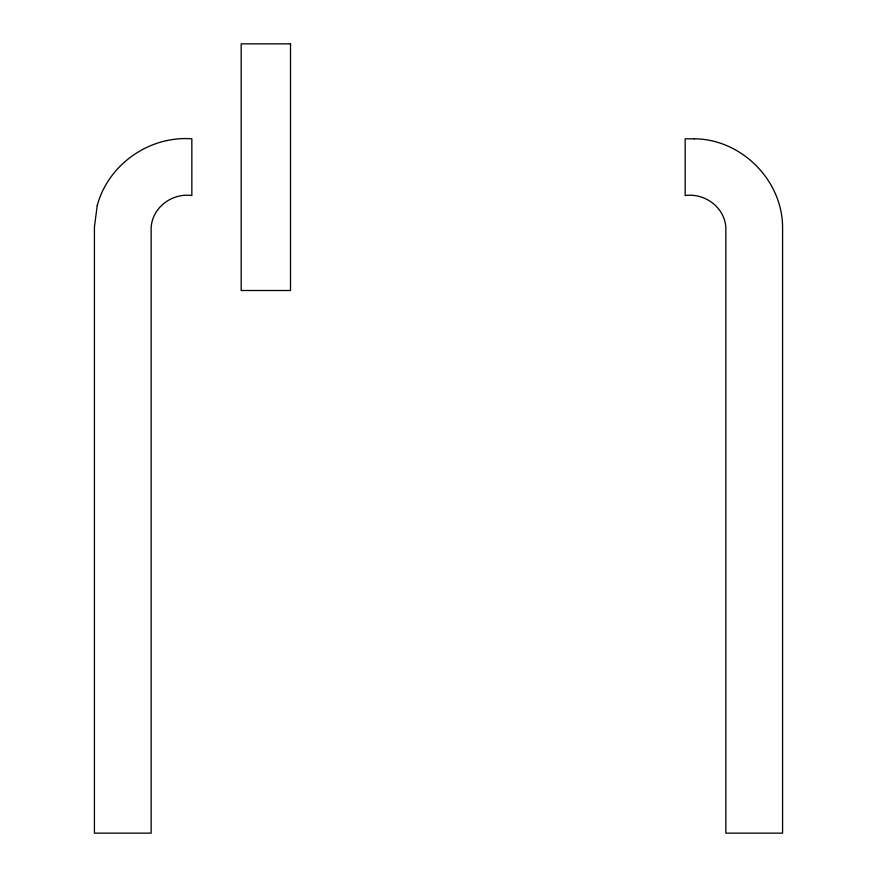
<?xml version="1.0" encoding="UTF-8"?>
<svg xmlns="http://www.w3.org/2000/svg" width="877" height="877" viewBox="0 0 877 877"><rect width="100%" height="100%" fill="white"/><g stroke="black" fill="none" stroke-linecap="round" stroke-linejoin="round"><path stroke-width="1.32" d="M97.248 205.481L94.42 226.979L94.42 833.15L151.151 833.15L151.151 230.706C150.197 209.055 171.037 192.655 191.844 195.549L191.844 138.818C149.518 135.628 108.299 164.35 97.248 205.481M290.506 43.85L241.175 43.85L241.175 290.506L290.506 290.506L290.506 43.85M694.42 138.818L685.156 138.818L685.156 195.538C705.963 192.655 726.803 209.055 725.849 230.706L725.849 833.15L782.58 833.15L782.58 226.979C782.306 180.136 741.262 139.092 694.42 138.818"/></g></svg>
